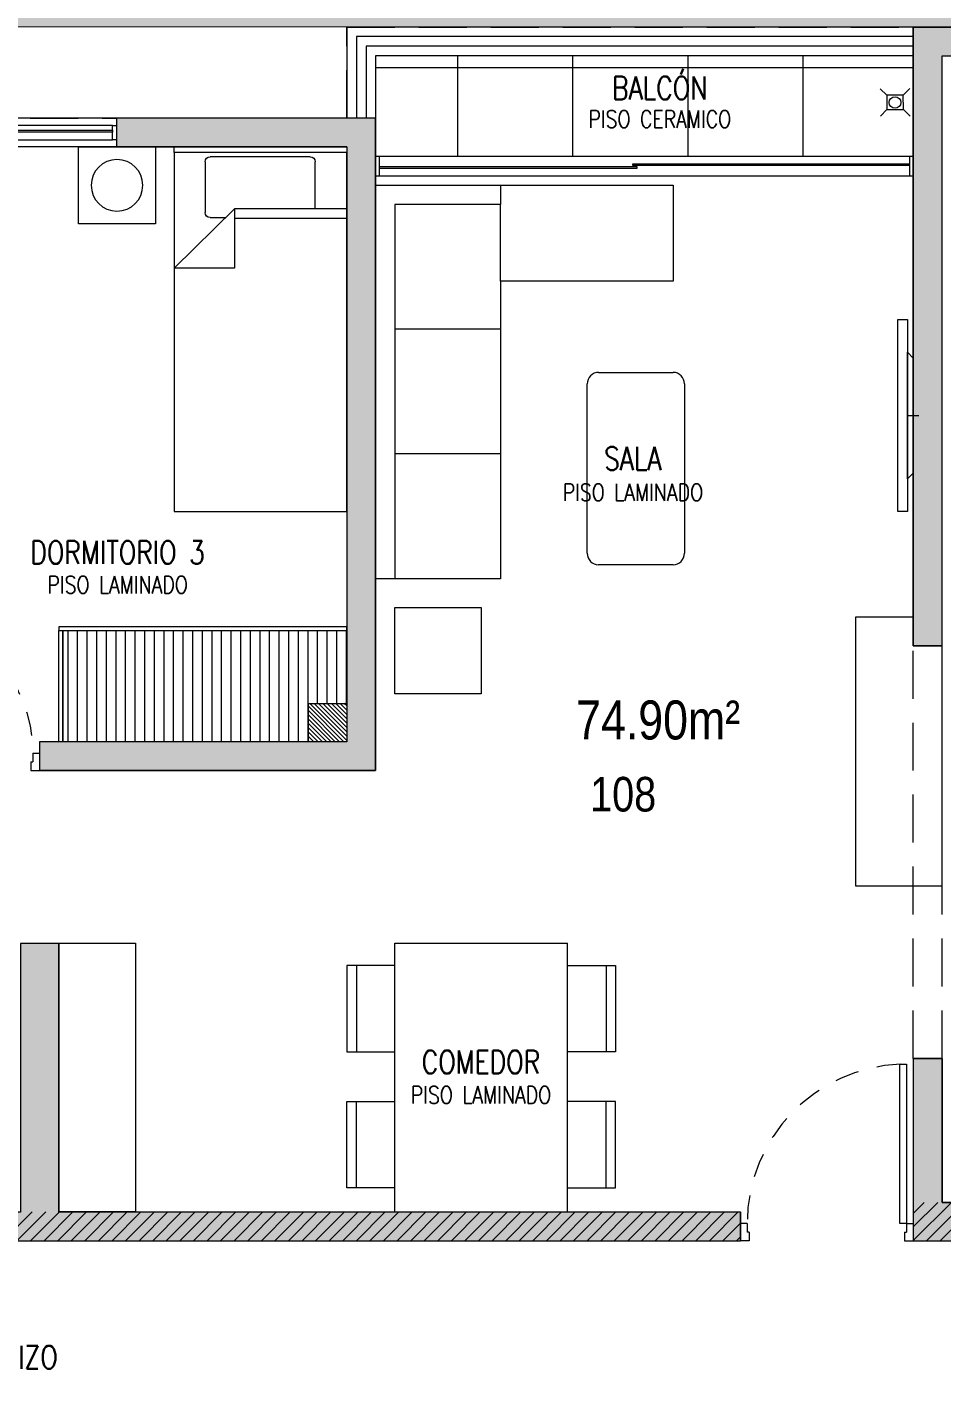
# Model space of a CAD drawing. Header units: millimetres. Extents: x 3765 to 3833, y 1327 to 1657.
# Drawn here: x 3801.76 to 3806.52, y 1488.56 to 1495.59 of the extents above; entities that cross this region are included whole.
import ezdxf
from ezdxf import colors
from ezdxf.entities.mleader import LeaderData, LeaderLine
from ezdxf.enums import TextEntityAlignment as Align
from ezdxf.math import Vec2, Vec3
from ezdxf.xclip import XClip

# ---------------------------------------------------------------- set-up
doc = ezdxf.new("R2010")
doc.units = ezdxf.units.MM
doc.header["$XCLIPFRAME"] = 2
for name, pattern in [('ACAD_ISO07W100', [3, 0, -3]), ('HIDDEN2', [0.1875, 0.125, -0.0625]), ('X-REF_DP_Arquitectura$0$HIDDEN', [0.375, 0.25, -0.125])]:
    doc.linetypes.add(name, pattern=pattern)
doc.layers.get('0').update_dxf_attribs({"color": 251, "lineweight": 9})
for name, color, linetype, lineweight in [('A-BARANDAS', 251, 'Continuous', 13), ('A-HATCH', 251, 'Continuous', 13), ('A-MOBILIARIO', 251, 'Continuous', 13), ('A-MURO BAJO', 251, 'Continuous', 13), ('A-MUROS', 251, 'Continuous', 13), ('A-NUMERACIONDEP', 251, 'Continuous', 13), ('A-PROYECCIONES', 251, 'HIDDEN2', 13), ('A-TEXTO-ACABADO PISO', 251, 'Continuous', 13), ('A-TEXTO-AMBIENTE', 251, 'Continuous', 13), ('A-ÁREA TEXTO', 251, 'Continuous', 13), ('A_20_Estructuras', 251, 'Continuous', 13), ('A_30_DispositivosSanit', 251, 'Continuous', 13), ('A_50_TextoAmbiente', 251, 'Continuous', 13), ('A_50_Vigas', 251, 'X-REF_DP_Arquitectura$0$HIDDEN', 13), ('A_60_HatchEstructuras', 251, 'Continuous', 13), ('DLP_MOBILIARIO FIJO', 251, 'Continuous', 13), ('DLP_VERDE', 251, 'Continuous', 13), ('MURO CF 120', 251, 'Continuous', 13)]:
    doc.layers.add(name, color=color, linetype=linetype, lineweight=lineweight)
doc.styles.add('R80', font='ARIALN.TTF', dxfattribs={"height": 2.03})
doc.styles.add('R80-100', font='ARIALN.TTF', dxfattribs={"height": 0.2032})
doc.styles.add('ROMANS', font='romans.shx', dxfattribs={"width": 0.8})
pattern_1 = [(45, (131.3, -47.8), (-0.035355339, 0.035355339), [])]

# ---------------------------------------------------------------- blocks, each defined once
blk = doc.blocks.new('A$C9f73720c')
at = {"layer": 'DLP_VERDE'}
h = blk.add_hatch(dxfattribs=at)
h.set_pattern_fill('AR-SAND', color=256, scale=0.0035, angle=215)
h.set_pattern_definition([(252.5, (-226520.54526, -8188080.01937), (0.1028379063742, -0.1371042579803), [0, -0.135128, 0, -0.15113, 0, -0.1444625]), (222.5, (-226520.54526, -8188080.01937), (0.0150241246165, -0.2957586482646), [0, -0.072898, 0, -0.121793, 0, -0.0466725]), (182.5, (-226520.45568, -8188079.95665), (-0.226491538642, -0.159205150185), [0, -0.04445, 0, -0.16002, 0, -0.208915]), (172.5, (-226520.45568, -8188079.95665), (-0.174160637763, -0.217199849944), [0, -0.022225, 0, -0.104902, 0, -0.120015])])
edge = h.paths.add_edge_path()
edge.add_line((35.9726, 104.175), (35.588, 104.3651))
edge.add_arc((60.7821, 91.9133), 28.1032, 152.02965, 153.69987, ccw=False)
edge.add_arc((34.6211, 105.7683), 1.5005, 333.30085, 437.33451)
edge.add_line((34.9501, 107.2322), (32.5754, 107.7655))
edge.add_line((32.5754, 107.7655), (27.7666, 86.2769))
edge.add_line((27.7666, 86.2769), (29.0887, 85.9809))
edge.add_arc((29.1112, 86.1068), 0.1279, 259.8703, 314.78718)
edge.add_arc((33.5389, 79.979), 7.4337, 97.54143, 125.6974, ccw=False)
edge.add_line((32.5633, 87.3484), (32.6595, 87.3794))
edge.add_line((32.6595, 87.3794), (32.7263, 86.9781))
edge.add_arc((32.4545, 87.851), 0.9142, 287.2995, 368.03295)
edge.add_arc((60.7821, 91.9133), 27.7032, 178.32785, 188.16498, ccw=False)
edge.add_arc((60.7821, 91.9133), 27.7032, 159.2502, 178.32786, ccw=False)
edge.add_arc((55.4916, 93.9562), 22.0321, 152.36653, 159.34385, ccw=False)
at = {"layer": 'A-MURO BAJO', "elevation": 0}
blk.add_lwpolyline([(26.8766, 85.9637), (27.6574, 85.7891), (32.685, 108.2534)], dxfattribs=at)
blk = doc.blocks.new('ESTRUC_P1')
at = {"layer": 'A_60_HatchEstructuras'}
h = blk.add_hatch(color=256, dxfattribs=at)
h.dxf.hatch_style = 1
h.paths.add_polyline_path([(38.35, -0.06), (38.2, -0.06), (38.2, -6.125), (36.7, -6.125), (36.7, -5.375), (36.55, -5.375), (36.55, -6.325), (38.35, -6.325), (38.35, -5.45), (39.85, -5.45), (39.85, -5.95), (40, -5.95), (40, -5.25), (38.35, -5.25)])
h.paths.add_polyline_path([(36.7, -0.15), (36.85, -0.15), (36.85, 0), (36.55, 0), (36.55, -3.225), (36.7, -3.225)])
h.paths.add_polyline_path([(40, 0), (39.7, 0), (39.7, -0.15), (39.85, -0.15), (39.85, -3.5), (40, -3.5)])
h = blk.add_hatch(color=256, dxfattribs=at)
h.dxf.hatch_style = 1
h.paths.add_polyline_path([(28.65, -0.625), (29.85, -0.625), (29.85, -0.475), (28.5, -0.475), (28.5, -3.875), (30.25, -3.875), (30.25, -3.725), (28.65, -3.725)])
h.paths.add_polyline_path([(31.2, -0.475), (31.05, -0.475), (31.05, -3.875), (31.2, -3.875)])
h.paths.add_polyline_path([(33.75, -0.475), (32.4, -0.475), (32.4, -0.625), (33.6, -0.625), (33.6, -3.725), (32, -3.725), (32, -3.875), (33.75, -3.875)])
h = blk.add_hatch(color=256, dxfattribs=at)
h.dxf.hatch_style = 1
h.paths.add_polyline_path([(26.45, -4.925), (28.1, -4.925), (28.1, -4.775), (25.905, -4.775), (25.905, -4.925), (26.25, -4.925), (26.25, -6.325), (35.65, -6.325), (35.65, -6.175), (32.1, -6.175), (32.1, -4.775), (31.9, -4.775), (31.9, -6.175), (29, -6.175), (29, -4.775), (28.85, -4.775), (28.85, -6.175), (26.45, -6.175)])
h.paths.add_polyline_path([(25.88, -7.675), (28.4, -7.675), (28.4, -9.075), (28.55, -9.075), (28.55, -7.675), (31.9, -7.675), (31.9, -9.075), (32.1, -9.075), (32.1, -7.675), (35.65, -7.675), (35.65, -7.525), (25.68, -7.525), (25.68, -9.075), (27.65, -9.075), (27.65, -8.925), (25.88, -8.925)])
at = {"layer": 'A_20_Estructuras'}
for points in [[(36.7, -0.15), (36.85, -0.15), (36.85, 0), (36.55, 0), (36.55, -3.225), (36.7, -3.225)], [(38.35, -0.06), (38.2, -0.06), (38.2, -6.125), (36.7, -6.125), (36.7, -5.375), (36.55, -5.375), (36.55, -6.325), (38.35, -6.325), (38.35, -5.45), (39.85, -5.45), (39.85, -5.95), (40, -5.95), (40, -5.25), (38.35, -5.25)], [(33.75, -0.475), (32.4, -0.475), (32.4, -0.625), (33.6, -0.625), (33.6, -3.725), (32, -3.725), (32, -3.875), (33.75, -3.875)], [(26.45, -4.925), (28.1, -4.925), (28.1, -4.775), (25.905, -4.775), (25.905, -4.925), (26.25, -4.925), (26.25, -6.325), (35.65, -6.325), (35.65, -6.175), (32.1, -6.175), (32.1, -4.775), (31.9, -4.775), (31.9, -6.175), (29, -6.175), (29, -4.775), (28.85, -4.775), (28.85, -6.175), (26.45, -6.175)]]:
    blk.add_lwpolyline(points, close=True, dxfattribs=at)
at = {"layer": 'A_50_Vigas'}
blk.add_line((31.2, -0.475), (32.4, -0.475), dxfattribs=at)
for points in [[(33.6, -0.475), (33.6, 0), (36.55, 0)], [(36.55, -5.375), (36.55, -3.225)], [(36.7, -5.375), (36.7, -3.225)]]:
    blk.add_lwpolyline(points, dxfattribs=at)
blk = doc.blocks.new('A$C72FD42DB')
for p, q in [((0.3255, 1.4, 0), (1.2255, 1.4, 0)), ((0.3255, 0), (0.3255, 1.4, 0)), ((1.2255, 0), (1.2255, 1.4, 0)), ((0.3255, 0), (1.2255, 0))]:
    blk.add_line(p, q)
for points in [[(0.3255, 1.285), (0.0755, 1.285), (0.0755, 0.835), (0.3255, 0.835)], [(0.1255, 1.285), (0.1255, 0.835)], [(1.2255, 1.285), (1.4755, 1.285), (1.4755, 0.835), (1.2255, 0.835)], [(1.4255, 1.285), (1.4255, 0.835)], [(0.3255, 0.125), (0.0755, 0.125), (0.0755, 0.575), (0.3255, 0.575)], [(0.1255, 0.125), (0.1255, 0.575)], [(1.2255, 0.125), (1.4755, 0.125), (1.4755, 0.575), (1.2255, 0.575)], [(1.4255, 0.125), (1.4255, 0.575)]]:
    blk.add_lwpolyline(points)
blk = doc.blocks.new('A$C4BFA03A9')
for points in [[(0.06, -0.5), (0.11, -0.5), (0.11, 0.5), (0.06, 0.5)], [(0.03, -0.3), (0.06, -0.33), (0.06, 0.33), (0.03, 0.3)]]:
    blk.add_lwpolyline(points, close=True)
at = {"layer": 'A-PROYECCIONES', "ltscale": 0.15}
blk.add_line((0.06, 0), (0, 0), dxfattribs=at)
blk = doc.blocks.new('1 PLAZA')
for p, q in [((-0.2592, -0.0513), (0.2619, -0.0513)), ((-0.2859, -0.3221), (-0.2859, -0.0781)), ((0.2887, -0.0781), (0.2887, -0.3415)), ((-0.45, -0.3221), (0.1356, -0.3221)), ((0.45, -0.6318), (0.1356, -0.3221)), ((0.1356, -0.3221), (0.1356, -0.6318)), ((0.1356, -0.371), (-0.45, -0.371)), ((0.2619, -0.3683), (0.1825, -0.3683)), ((0.1356, -0.6318), (0.45, -0.6318))]:
    blk.add_line(p, q)
at = {"extrusion": (4.49068e-08, -3.60286e-08, 1), "elevation": 0}
blk.add_lwpolyline([(-0.45, -0.0287), (0.45, -0.0287), (0.45, 0), (-0.45, 0)], close=True, dxfattribs=at)
blk.add_lwpolyline([(-0.45, -1.9), (-0.45, -0.0287), (0.45, -0.0287), (0.45, -1.9)], close=True)
for centre, start, end in [((-0.2592, -0.0781), 90, 180), ((0.2619, -0.0781), 0, 90), ((0.2619, -0.3415), 270, 0)]:
    blk.add_arc(centre, 0.0267, start, end)
blk = doc.blocks.new('VELADOR')
blk.add_lwpolyline([(0, 0.4), (0, 0), (0.4, 0), (0.4, 0.4)], close=True)
blk.add_circle((0.2, 0.2), 0.1344)
blk = doc.blocks.new('*U87')
for p, q in [((0.01, 0.755), (0.01, 0.8)), ((0.1, 0.765), (0.1, 0.8)), ((0.055, 0.755), (0.01, 0.755)), ((0.1, 0.765), (0.055, 0.765)), ((0.055, 0.755), (0.055, 0.765)), ((0.055, 0.045), (0.01, 0.045)), ((0.01, 0.045), (0.01, 0)), ((0.055, 0.045), (0.055, 0.035)), ((0.1, 0.035), (0.055, 0.035)), ((0.1, 0.035), (0.1, 0))]:
    blk.add_line(p, q)
blk.add_lwpolyline([(0.83, 0.07), (0.83, 0.035), (0.1, 0.035), (0.1, 0.07)], close=True)
at = {"color": 7, "linetype": 'HIDDEN2'}
blk.add_arc((0.0996, 0.034), 0.731, 2.23015, 89.96723, dxfattribs=at)
blk = doc.blocks.new('VP.120')
at = {"layer": 'A-MURO BAJO', "color": 8}
for p, q in [((0, 0), (1.2, 0)), ((0, -0.15), (1.2, -0.15))]:
    blk.add_line(p, q, dxfattribs=at)
at = {"layer": 'DLP_MOBILIARIO FIJO', "color": 8}
for p, q in [((0.02, -0.0375), (1.18, -0.0375)), ((1.18, -0.1125), (0.02, -0.1125))]:
    blk.add_line(p, q, dxfattribs=at)
for points in [[(0, -0.1125), (0.02, -0.1125), (0.02, -0.0375), (0, -0.0375)], [(1.2, -0.1125), (1.18, -0.1125), (1.18, -0.0375), (1.2, -0.0375)]]:
    blk.add_lwpolyline(points, close=True, dxfattribs=at)
at = {"layer": 'DLP_MOBILIARIO FIJO', "color": 8, "elevation": 0}
for points in [[(0.61, -0.0625), (0.02, -0.0625), (0.02, -0.0725), (0.61, -0.0725)], [(0.59, -0.0875), (1.18, -0.0875), (1.18, -0.0775), (0.59, -0.0775)]]:
    blk.add_lwpolyline(points, close=True, dxfattribs=at)
blk = doc.blocks.new('*U86')
for p, q in [((0.01, 0.855), (0.01, 0.9)), ((0.055, 0.855), (0.01, 0.855)), ((0.1, 0.865), (0.055, 0.865)), ((0.055, 0.855), (0.055, 0.865)), ((0.1, 0.865), (0.1, 0.9)), ((0.055, 0.045), (0.01, 0.045)), ((0.01, 0.045), (0.01, 0)), ((0.055, 0.045), (0.055, 0.035)), ((0.1, 0.035), (0.055, 0.035)), ((0.1, 0.035), (0.1, 0))]:
    blk.add_line(p, q)
blk.add_lwpolyline([(0.93, 0.07), (0.93, 0.035), (0.1, 0.035), (0.1, 0.07)], close=True)
at = {"color": 7, "linetype": 'HIDDEN2'}
blk.add_arc((0.0995, 0.0339), 0.8311, 2.23015, 89.96723, dxfattribs=at)
blk = doc.blocks.new('SOFA SEC')
for p, q in [((0, 0.65), (0.1, 0.65)), ((0.1, 0.65), (0.1, 0.1)), ((0.5, 0.65), (0.1, 0.65)), ((0.75, 0.65), (0.75, 0.1)), ((1.4, 0.65), (1.4, 0.1)), ((0.1, 0.1), (2.05, 0.1))]:
    blk.add_line(p, q)
blk.add_lwpolyline([(0.5, 1.55), (0.5, 0.65), (2.05, 0.65), (2.05, 0), (0, 0), (0, 1.55)], close=True)
blk = doc.blocks.new('MESA CENTRO')
for p, q in [((-0.1937, 0), (0.1937, 0)), ((-0.2537, -0.9421), (-0.2537, -0.06)), ((0.2537, -0.06), (0.2537, -0.9421)), ((0.1937, -1.0021), (-0.1937, -1.0021))]:
    blk.add_line(p, q)
for centre, start, end in [((-0.1937, -0.06), 90, 180), ((0.1937, -0.06), 0, 90), ((-0.1937, -0.9421), 180, 270), ((0.1937, -0.9421), 270, 0)]:
    blk.add_arc(centre, 0.06, start, end)
blk = doc.blocks.new('DPTO 75.2')
at = {"layer": 'A-HATCH'}
h = blk.add_hatch(dxfattribs=at)
h.set_pattern_fill('_USER', color=8, scale=0.6, double=1, pattern_type=0)
h.set_pattern_definition([(0, (-1e-06, 6.175), (0, 0.6), []), (90, (-1e-06, 6.175), (-0.6, 4e-17), [])])
h.paths.add_polyline_path([(0, 6.175), (0, 5.65), (2.8, 5.65), (2.8, 6.175)])
h = blk.add_hatch(dxfattribs=at)
h.set_pattern_fill('ANSI31', color=8, scale=0.005)
h.set_pattern_definition([(45, (8.629694, -43.236664), (-0.01122532, 0.01122532), [])])
h.paths.add_polyline_path([(2.95, 2.8), (3.15, 2.8), (3.15, 2.6), (2.95, 2.6)])
at = {"layer": 'DLP_MOBILIARIO FIJO'}
h = blk.add_hatch(dxfattribs=at)
h.set_pattern_fill('_USER', color=8, scale=0.05, angle=270, pattern_type=0)
h.set_pattern_definition([(270, (4.43, 3.179993), (0.05, -9e-18), [])])
h.paths.add_polyline_path([(2.95, 3.18), (2.95, 2.8), (3.15, 2.8), (3.15, 2.6), (4.43, 2.6), (4.43, 3.18)])
at = {"layer": 'A-BARANDAS', "color": 8, "elevation": 0}
for points in [[(0, 6.275), (2.9, 6.275), (2.9, 5.85)], [(0, 6.225), (2.85, 6.225), (2.85, 5.85)]]:
    blk.add_lwpolyline(points, dxfattribs=at)
at = {"layer": 'A-MOBILIARIO', "color": 8, "elevation": 0}
blk.add_lwpolyline([(2.25, 3.3), (2.25, 2.85), (2.7, 2.85), (2.7, 3.3)], close=True, dxfattribs=at)
at = {"layer": 'A-MURO BAJO', "color": 8}
for p, q in [((2.95, 6.325, 0), (2.95, 5.85, 0)), ((0.02, 5.65, 0), (2.78, 5.65, 0)), ((2.78, 5.55, 0), (0.02, 5.55, 0))]:
    blk.add_line(p, q, dxfattribs=at)
at = {"layer": 'A-MURO BAJO', "color": 8, "elevation": 0}
for points in [[(0, 6.325), (2.95, 6.325)], [(0, 6.175), (2.8, 6.175), (2.8, 5.85)], [(0, 3.25), (0.3, 3.25), (0.3, 1.85), (-0.15, 1.85), (-0.15, 3.1), (0, 3.1), (0, 3.2)]]:
    blk.add_lwpolyline(points, dxfattribs=at)
blk.add_lwpolyline([(4.45, 1.55), (4.05, 1.55), (4.05, 0.15), (4.45, 0.15)], close=True, dxfattribs=at)
at = {"layer": 'A-MUROS', "color": 8}
for p, q in [((0, 6.325, 0), (-0.3, 6.325, 0)), ((0, 3.1, 0), (0, 6.325, 0)), ((2.8, 5.85, 0), (2.8, 2.45, 0)), ((2.8, 5.85, 0), (4.15, 5.85, 0)), ((4.15, 5.85, 0), (4.15, 5.7, 0)), ((2.95, 5.7, 0), (2.95, 2.8, 0)), ((2.95, 5.7, 0), (4.15, 5.7, 0)), ((-0.15, 3.1, 0), (0, 3.1, 0)), ((3.15, 2.8, 0), (2.95, 2.8, 0)), ((3.15, 2.6, 0), (3.15, 2.8, 0)), ((3.15, 2.6, 0), (4.55, 2.6, 0)), ((4.55, 2.6, 0), (4.55, 2.45, 0)), ((2.8, 2.45, 0), (4.55, 2.45, 0)), ((4.65, 1.55, 0), (4.45, 1.55, 0)), ((4.45, 1.55, 0), (4.45, 0.15, 0)), ((0, 0.95, 0), (-0.15, 0.95, 0)), ((-0.15, 0.95, 0), (-0.15, 0.2, 0)), ((0, 0.95, 0), (0, 0, 0)), ((-0.15, 0.2, 0), (-1.65, 0.2, 0)), ((4.45, 0.15, 0), (0.9, 0.15, 0)), ((0.9, 0.15, 0), (0.9, 0, 0)), ((0, 0, 0), (-1.8, 0, 0)), ((10.3, 0, 0), (0.9, 0, 0))]:
    blk.add_line(p, q, dxfattribs=at)
at = {"layer": 'DLP_MOBILIARIO FIJO', "color": 8, "elevation": 0}
for points in [[(0.02, 5.55), (0, 5.55), (0, 5.65), (0.02, 5.65)], [(2.8, 5.55), (2.78, 5.55), (2.78, 5.65), (2.8, 5.65)], [(1.46, 5.6125), (0.02, 5.6125), (0.02, 5.6025), (1.46, 5.6025)], [(1.44, 5.5875), (2.78, 5.5875), (2.78, 5.5975), (1.44, 5.5975)], [(4.45, 3.2), (4.45, 3.18), (2.95, 3.18), (2.95, 3.2)], [(2.95, 2.6), (4.43, 2.6), (4.43, 3.18), (2.95, 3.18)], [(4.43, 2.6), (4.45, 2.6), (4.45, 3.18), (4.43, 3.18)]]:
    blk.add_lwpolyline(points, close=True, dxfattribs=at)
at = {"color": 8}
blk.add_blockref('VP.120', (4.15, 5.85, 0), dxfattribs=at)
at = {"layer": 'A-MOBILIARIO', "color": 8, "extrusion": (-4.49068e-08, 3.60286e-08, 1)}
for name, p in [('1 PLAZA', (3.4, 5.7, 0)), ('VELADOR', (3.9471, 5.3, 0))]:
    blk.add_blockref(name, p, dxfattribs=at)
at = {"layer": 'A-MOBILIARIO', "color": 8}
for name, p, xscale, rotation in [('SOFA SEC', (2.8, 5.5, 0), -1, 90.00043285210194), ('MESA CENTRO', (1.4447, 3.5229, 0), -0.9999999999999984, 180.0000225791111), ('*U86', (0, -0.01, 0), -1, 270)]:
    blk.add_blockref(name, p, dxfattribs=dict(at, xscale=xscale, rotation=rotation))
blk.add_blockref('A$C4BFA03A9', (-0.03, 4.3, 0), dxfattribs=at)
at = {"layer": 'A-MOBILIARIO', "color": 8, "rotation": 90}
blk.add_blockref('*U87', (5.35, 2.44, 0), dxfattribs=at)
at = {"layer": 'A-MOBILIARIO', "color": 8, "xscale": -1}
blk.add_blockref('A$C72FD42DB', (3.0255, 0.15, 0), dxfattribs=at)
blk = doc.blocks.new('TF_P1')
at = {"color": 8, "xscale": -1}
blk.add_blockref('DPTO 75.2', (37.9, 4.725, 0), dxfattribs=at)
blk = doc.blocks.new('TEXTO AMBIENTES P1')
at = {"layer": 'A-TEXTO-ACABADO PISO', "char_height": 0.09, "attachment_point": 2, "style": 'ROMANS'}
for s, width, insert in [('PISO CERAMICO', 1.20225, (35.2303, -0.435)), ('PISO LAMINADO', 1.034523, (35.0901, -2.3799, 0)), ('PISO LAMINADO', 1.20225, (32.4062, -2.8614)), ('PISO LAMINADO', 1.20225, (34.2988, -5.52))]:
    blk.add_mtext_dynamic_manual_height_columns(s, width=width, gutter_width=12.5, heights=[0], dxfattribs=dict(at, insert=insert))
at = {"layer": 'A-TEXTO-AMBIENTE', "style": 'ROMANS', "width": 0.8}
for s, p in [('BALCÓN', (35.23, -0.3782, 0)), ('SALA', (35.09, -2.3086, 0)), ('DORMITORIO 3', (32.4064, -2.7981)), ('COMEDOR', (34.2988, -5.4534)), ('PASADIZO', (31.7898, -6.9918))]:
    blk.add_text(s, height=0.12, dxfattribs=at).set_placement(p, align=Align.CENTER)
blk = doc.blocks.new('_Dot')
at = {"color": 0, "linetype": 'ByBlock', "lineweight": -2}
blk.add_line((-0.5, 0), (-1, 0), dxfattribs=at)
at = {"color": 0, "linetype": 'ByBlock', "const_width": 0.5}
blk.add_lwpolyline([(-0.25, 0, 1), (0.25, 0, 1)], format="xyb", close=True, dxfattribs=at)
blk = doc.blocks.new('TORRE F HATCH CORTAFUEGO')
at = {"layer": 'MURO CF 120'}
h = blk.add_hatch(dxfattribs=at)
h.set_pattern_fill('_USER', color=8, scale=0.05, angle=45, style=0, pattern_type=0)
h.set_pattern_definition(pattern_1)
h.paths.add_polyline_path([(-11.7, 7.6749), (-18.4, 7.675), (-18.4, 7.525), (-11.7, 7.525)])
h.paths.add_polyline_path([(-7.5, 6.9999), (-7.35, 6.9999), (-7.35, 6.85), (-7.5, 6.85)])
h.paths.add_polyline_path([(-39.8499, 6.85), (-40.0005, 6.85), (-40.0005, 7), (-39.8499, 7)])
h = blk.add_hatch(dxfattribs=at)
h.set_pattern_fill('_USER', color=8, scale=0.05, angle=45, style=0, pattern_type=0)
h.set_pattern_definition(pattern_1)
h.paths.add_polyline_path([(-10.8001, 7.725), (-9.0001, 7.725), (-9.0001, 7.525), (-10.8001, 7.525)])
blk = doc.blocks.new('0-sumidero')
for p, q in [((-0.0421, 0.0382), (-0.0763, 0.0724)), ((0.0435, 0.0382), (0.0777, 0.0724)), ((0.0435, 0.0382), (-0.0421, 0.0382)), ((-0.0421, 0.0382), (-0.0421, -0.0369)), ((0.0435, -0.0369), (0.0435, 0.0382)), ((-0.0421, -0.0369), (-0.0763, -0.0711)), ((-0.0421, -0.0369), (0.0435, -0.0369)), ((0.0435, -0.0369), (0.0777, -0.0711))]:
    blk.add_line(p, q)
blk.add_circle((0, 0), 0.0303)
blk = doc.blocks.new('sum')
at = {"layer": 'A_30_DispositivosSanit', "rotation": 45.00000007321594}
blk.add_blockref('0-sumidero', (0, 0), dxfattribs=at)
blk = doc.blocks.new('IS-pluviales_26.03.2025')
at = {"layer": 'A_30_DispositivosSanit', "rotation": 315.4214503074467}
blk.add_blockref('sum', (-10.8937, -0.3439, 0), dxfattribs=at)
blk = doc.blocks.new('areas-TE')
at = {"layer": 'A-ÁREA TEXTO', "color": 8, "insert": (34.7944, -3.5095, 0), "char_height": 0.2032, "width": 2.294455, "attachment_point": 1, "style": 'R80-100'}
blk.add_mtext('\\pxql;74.90m²', dxfattribs=at)
at = {"layer": 'A-NUMERACIONDEP'}
ml = blk.add_multileader_mtext('Standard', dxfattribs=at)
ml.set_content('108', color=256, style='R80')
ml.set_leader_properties(color=256)
ml.set_arrow_properties(name='DOT')
ml.build(insert=Vec2(0, 0))
ml.multileader.update_dxf_attribs({"leader_type": 0, "has_text_frame": 1, "text_left_attachment_type": 2, "text_right_attachment_type": 2, "dogleg_length": 0.36, "arrow_head_size": 0.06, "scale": 0.06})
ctx = ml.context
ctx.base_point, ctx.scale, ctx.char_height, ctx.arrow_head_size, ctx.landing_gap_size, ctx.plane_origin = Vec3(34.823, -4), 0.06, 0.18, 0.06, 0.06, Vec3(33.4925, -4.0043)
ctx.left_attachment, ctx.right_attachment, ctx.text_align_type = 2, 2, 1
notes = []
notes.append((ctx, [(0, (1, 1, 0), (35.3473, -4), (-1, 0), 0.0917, [(0, [(35.6338, -3.651)], 0, [])])]))
ctx.mtext.insert, ctx.mtext.width, ctx.mtext.alignment, ctx.mtext.flow_direction = Vec3(35.0393, -3.9081), 0.461923, 2, 5
for ctx, leaders in notes:
    for number, flags, end, landing, length, lines in leaders:
        leader = LeaderData()
        leader.index, (leader.has_last_leader_line, leader.has_dogleg_vector, leader.attachment_direction) = number, flags
        leader.last_leader_point, leader.dogleg_vector, leader.dogleg_length = Vec3(end), Vec3(landing), length
        for number, points, colour, breaks in lines:
            line = LeaderLine()
            line.index, line.vertices, line.color, line.breaks = number, Vec3.list(points), colors.encode_raw_color(colour), breaks
            leader.lines.append(line)
        ctx.leaders.append(leader)

msp = doc.modelspace()

# ---------------------------------------------------------------- block references
at = {"color": 7, "linetype": 'ACAD_ISO07W100', "ltscale": 5, "true_color": 0xffffff}
ref = msp.add_blockref('A$C9f73720c', (3908.2809, 1487.3354), dxfattribs=dict(at, rotation=102.6156181418625))
XClip(ref).set_block_clipping_path([(22.1542253106, 140.4101169162), (10.3600901397, 87.7136669306), (29.6608346476, 83.3939150368), (41.4549698184, 136.0903650224)])

# ---------------------------------------------------------------- next in the draw order: block references
at = {"color": 251}
msp.add_blockref('ESTRUC_P1', (3769.8221, 1495.5876), dxfattribs=at)

# ---------------------------------------------------------------- next in the draw order: block references
msp.add_blockref('TF_P1', (3768.4721, 1484.5379), dxfattribs=at)

# ---------------------------------------------------------------- next in the draw order: block references
msp.add_blockref('areas-TE', (3769.8221, 1495.5879))
at = {"layer": 'A_30_DispositivosSanit'}
msp.add_blockref('IS-pluviales_26.03.2025', (3817.1711, 1495.5383, 0), dxfattribs=at)
at = {"layer": 'A_50_TextoAmbiente'}
msp.add_blockref('TEXTO AMBIENTES P1', (3769.8221, 1495.5879), dxfattribs=at)
at = {"layer": 'MURO CF 120', "color": 251}
msp.add_blockref('TORRE F HATCH CORTAFUEGO', (3817.1721, 1481.7379), dxfattribs=at)

doc.saveas('drawing.dxf')
